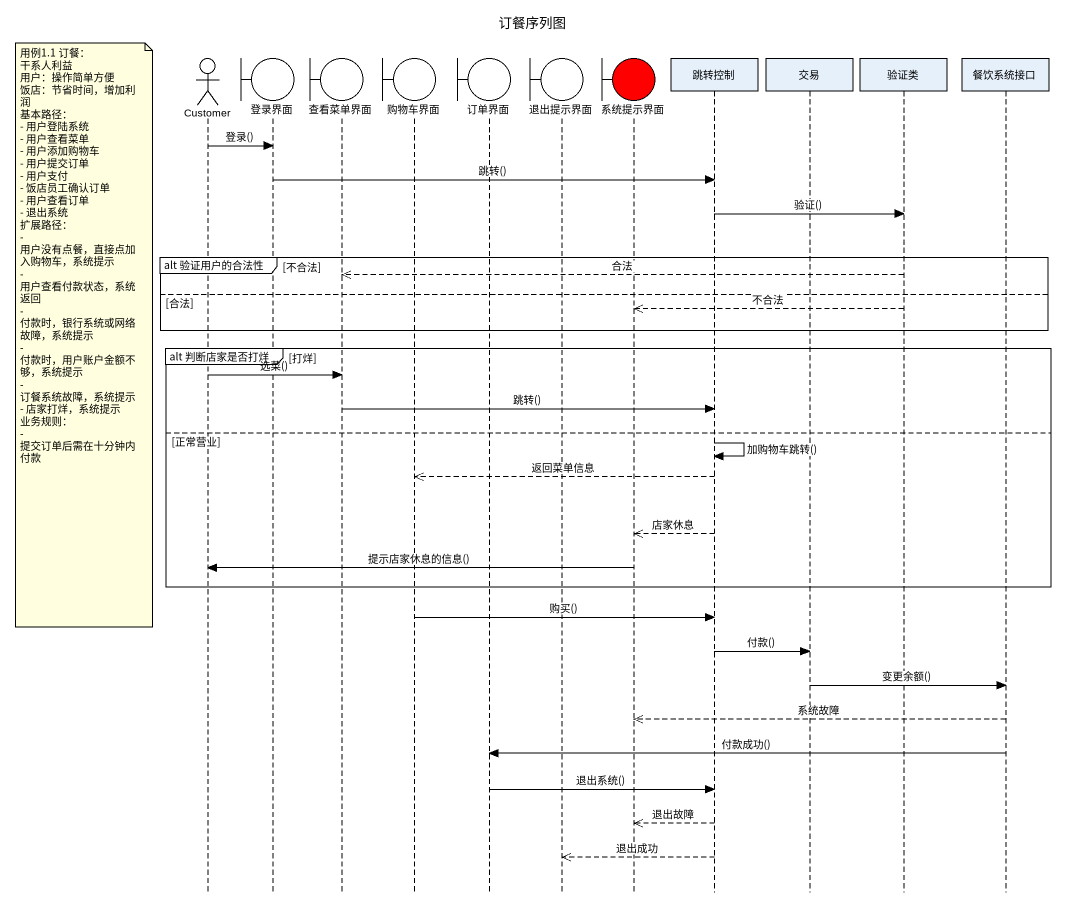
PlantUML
@startuml
title 订餐序列图
hide footbox
actor Customer
boundary 登录界面
boundary 查看菜单界面
boundary 购物车界面
boundary 订单界面
boundary 退出提示界面
boundary 系统提示界面 #FF0000
participant 跳转控制
participant 交易
participant 验证类
participant 餐饮系统接口

Customer -> 登录界面 : 登录()
登录界面 -> 跳转控制 : 跳转()
跳转控制 -> 验证类 : 验证()
group alt 验证用户的合法性 [不合法]
  验证类 -->> 查看菜单界面 : 合法
else 合法
  验证类 -->> 系统提示界面 : 不合法
end
note left of Customer
  用例1.1 订餐：
  干系人利益
  用户：操作简单方便
  饭店：节省时间，增加利润
  基本路径：
  - 用户登陆系统
  - 用户查看菜单
  - 用户添加购物车
  - 用户提交订单
  - 用户支付
  - 饭店员工确认订单
  - 用户查看订单
  - 退出系统
  扩展路径：
  - 用户没有点餐，直接点加入购物车，系统提示
  - 用户查看付款状态，系统返回
  - 付款时，银行系统或网络故障，系统提示
  - 付款时，用户账户金额不够，系统提示
  - 订餐系统故障，系统提示
  - 店家打烊，系统提示
  业务规则：
  - 提交订单后需在十分钟内付款
end note
group alt 判断店家是否打烊 [打烊]
  Customer -> 查看菜单界面 : 选菜()
  查看菜单界面 -> 跳转控制 : 跳转()
else 正常营业
  跳转控制 -> 跳转控制 : 加购物车跳转()
  跳转控制 -->> 购物车界面 : 返回菜单信息
  跳转控制 -->> 系统提示界面 : 店家休息
  系统提示界面 -> Customer : 提示店家休息的信息()
end
购物车界面 -> 跳转控制 : 购买()
跳转控制 -> 交易 : 付款()
交易 -> 餐饮系统接口 : 变更余额()
餐饮系统接口 -->> 系统提示界面 : 系统故障
餐饮系统接口 -> 订单界面 : 付款成功()
订单界面 -> 跳转控制 : 退出系统()
跳转控制 -->> 系统提示界面 : 退出故障
跳转控制 -->> 退出提示界面 : 退出成功
@enduml
